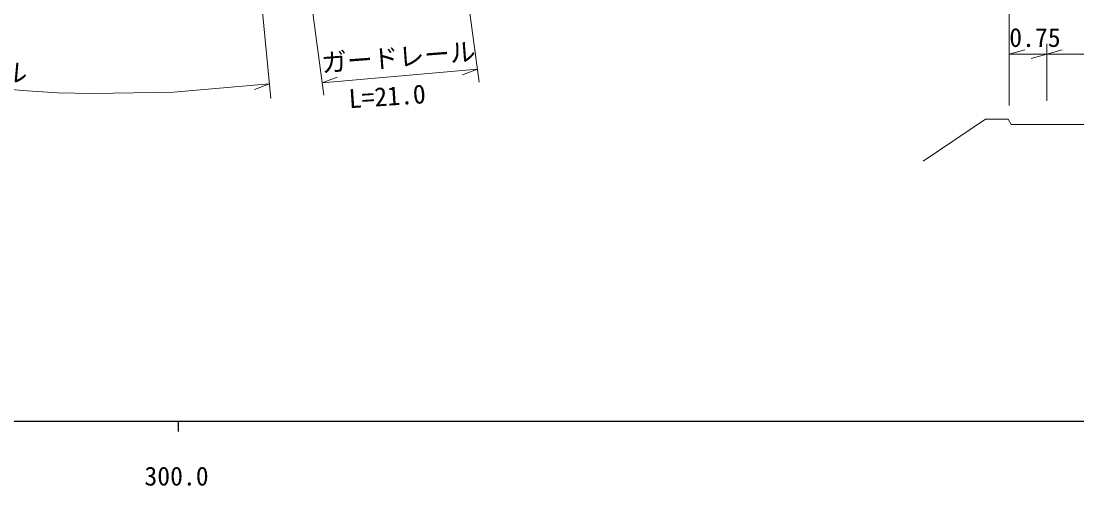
# Model space of a CAD drawing. Units: millimetres, scale not verified. Extents: x 40000 to 680000, y 20000 to 380000.
# Drawn here: x 352762 to 455216, y 198715 to 243790 of the extents above; entities that cross this region are included whole.
import ezdxf
from ezdxf.enums import TextEntityAlignment as Align

# ---------------------------------------------------------------- set-up
doc = ezdxf.new("R2010")
doc.units = ezdxf.units.MM
doc.header["$LTSCALE"] = 1000
for name, color, linetype, lineweight in [('M-BGD', 7, 'Continuous', 13), ('M-STR-HTXT', 7, 'Continuous', 13), ('M-TTL-BAND', 7, 'Continuous', 25)]:
    doc.layers.add(name, color=color, linetype=linetype, lineweight=lineweight)
doc.styles.add('ＭＳ ゴシック', font='')
doc.styles.get('ＭＳ ゴシック').set_extended_font_data('MS Gothic')

msp = doc.modelspace()

# ---------------------------------------------------------------- linework, layer by layer
at = {"layer": 'M-BGD'}
for p, q in [((446344, 234288), (440309, 230205)), ((448563, 234288), (446344, 234288)), ((448563, 234288), (448829, 233755)), ((448829, 233755), (484151, 233755))]:
    msp.add_line(p, q, dxfattribs=at)
at = {"layer": 'M-STR-HTXT'}
for p, q in [((374029, 266403), (377011, 236274)), ((378133, 266750), (382134, 236617)), ((393441, 266376), (397205, 237871)), ((448651, 235619), (448651, 246292)), ((448651, 240589), (450151, 241009)), ((452290, 241589), (452290, 236062)), ((452290, 240589), (453790, 241009)), ((448651, 240589), (452290, 240589)), ((452290, 240589), (450790, 240169)), ((452290, 240589), (466135, 240589)), ((381975, 237809), (397039, 239123)), ((397039, 239123), (395581, 238574)), ((376869, 237713), (367560, 236901)), ((376869, 237713), (375411, 237164)), ((381975, 237809), (383433, 238357))]:
    msp.add_line(p, q, dxfattribs=at)
msp.add_lwpolyline([(324317, 240868), (333896, 239129), (338452, 238491), (343164, 237936), (352899, 237047), (356294, 236851), (359764, 236759), (367560, 236901)], dxfattribs=at)
at = {"layer": 'M-TTL-BAND'}
for p, q in [((40000, 205000), (579000, 205000)), ((368000, 205000), (368000, 204000))]:
    msp.add_line(p, q, dxfattribs=at)

# ---------------------------------------------------------------- texts
at = {"layer": 'M-STR-HTXT', "style": 'ＭＳ ゴシック'}
msp.add_text('0.75', height=1833, dxfattribs=at).set_placement((448651, 240738), align=Align.BOTTOM_LEFT)
for s, rotation, p in [('ガードレール', 354.8, (338311, 238595)), ('ガードレール', 4.4, (382009, 238264)), ('L=21.0', 3.8, (384650, 234792))]:
    msp.add_text(s, height=1833, rotation=rotation, dxfattribs=at).set_placement(p, align=Align.BOTTOM_LEFT)
at = {"layer": 'M-TTL-BAND', "style": 'ＭＳ ゴシック'}
msp.add_text('300.0', height=1833, dxfattribs=at).set_placement((367844, 198195), align=Align.BOTTOM_CENTER)

doc.saveas('drawing.dxf')
